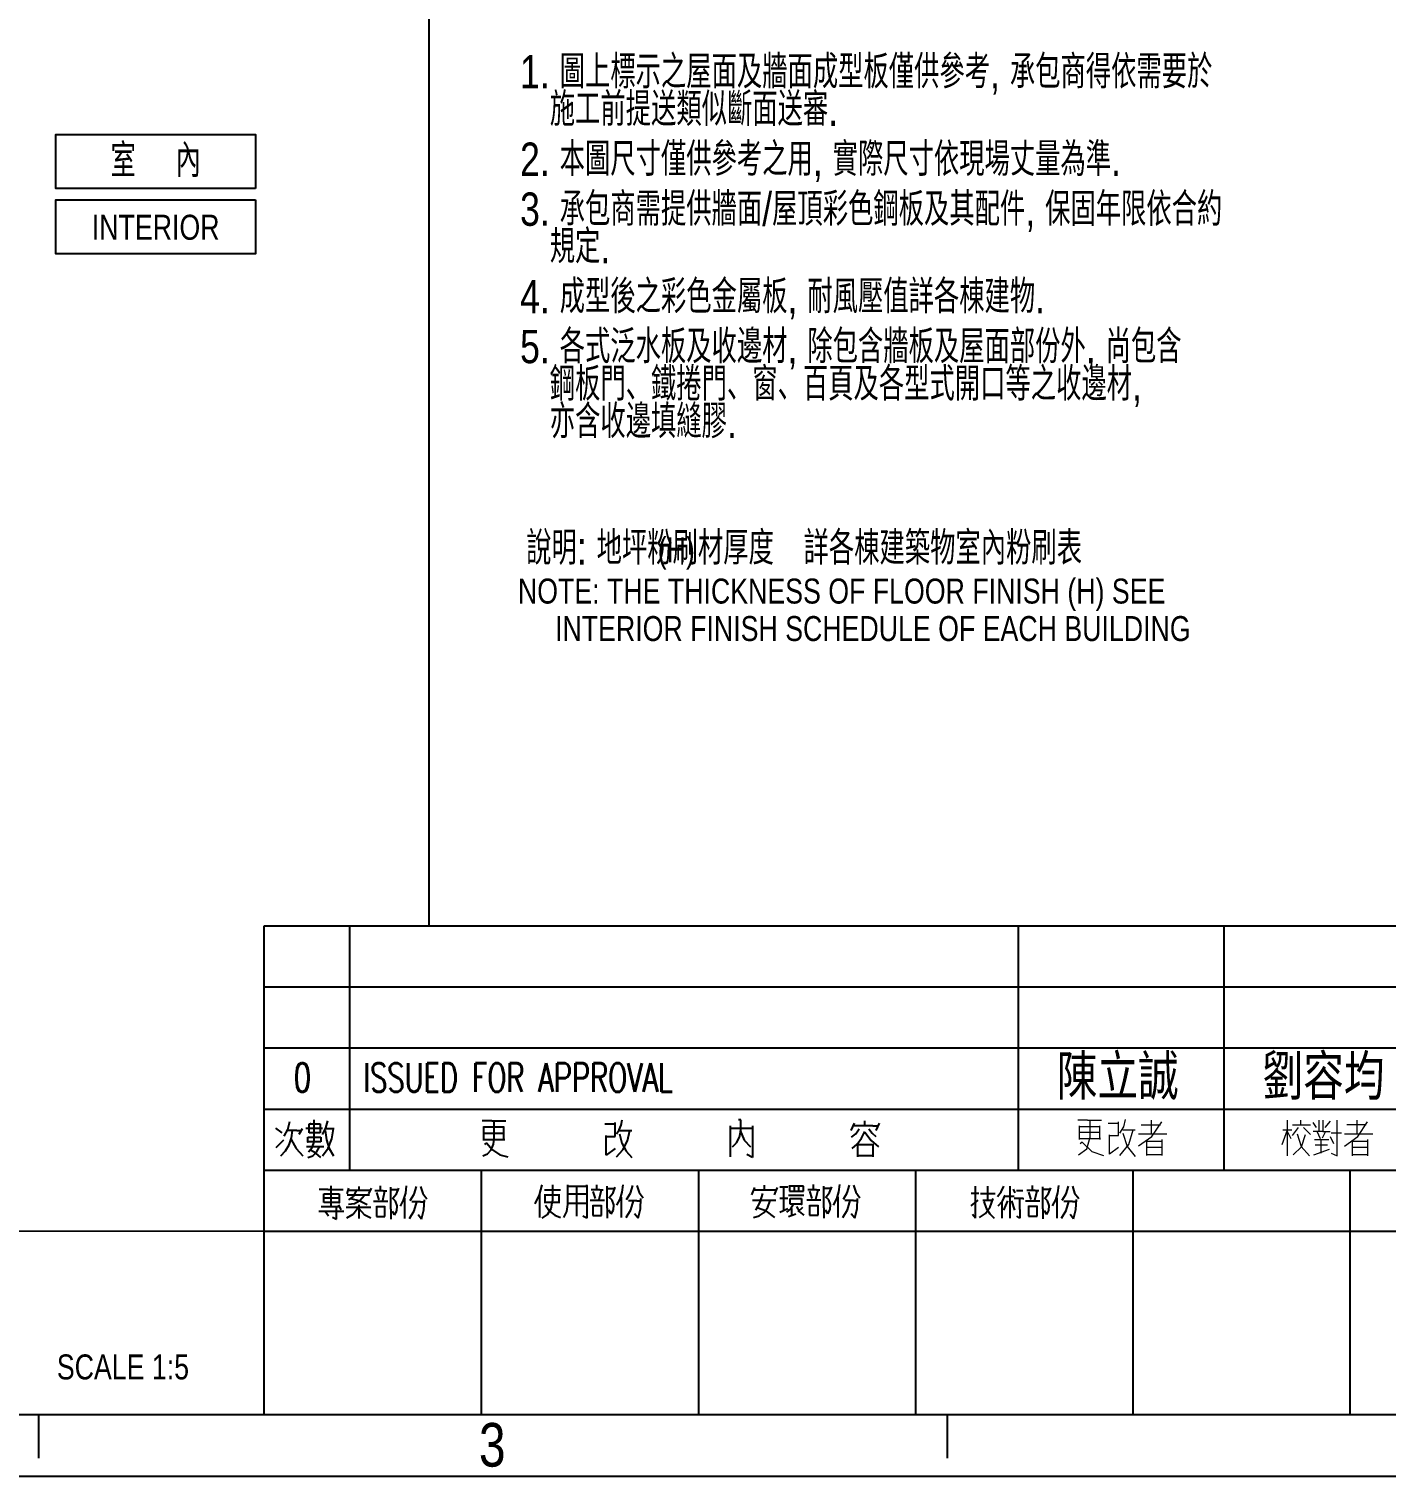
# Model space of a CAD drawing. Extents: x -15449 to 568150, y -1239737 to 53667.
# Drawn here: x 14163.9 to 14326.9, y 7246.1 to 7419.9 of the extents above; entities that cross this region are included whole.
import ezdxf
from ezdxf.enums import TextEntityAlignment as Align

# ---------------------------------------------------------------- set-up
doc = ezdxf.new("R2010")
doc.units = 0
doc.header["$LTSCALE"] = 8
doc.layers.get('0').update_dxf_attribs({"color": 1, "linetype": 'CONTINUOUS'})
for name, color, linetype in [('2', 2, 'CONTINUOUS'), ('3', 3, 'CONTINUOUS'), ('BOR', 1, 'CONTINUOUS'), ('DIM', 1, 'CONTINUOUS'), ('frame', 7, 'CONTINUOUS'), ('TEXT', 2, 'CONTINUOUS')]:
    doc.layers.add(name, color=color, linetype=linetype)
doc.styles.add('ACADCHN6', font='CTCICHN0.shx', dxfattribs={"bigfont": 'ACADCHN6.shx'})
doc.styles.add('CTCIL_A1_DWG$0$ARIAL', font='Arial')
doc.styles.add('MtXpl_aucad_shxacadc', font='aucad.shx', dxfattribs={"bigfont": 'acadchn6.shx'})
doc.styles.add('RAMANS', font='romans.shx', dxfattribs={"bigfont": 'chineset.shx'})
doc.styles.add('S1', font='AUCAD', dxfattribs={"width": 0.8, "height": 3})

# ---------------------------------------------------------------- blocks, each defined once
blk = doc.blocks.new('CTCIL_A1_DWG')
at = {"linetype": 'Continuous', "lineweight": 25}
for p, q in [((540.49, 38.25), (540.49, 68.01)), ((540.49, 68.01), (699.09, 68.01)), ((550.93, 38.25), (550.93, 68.01)), ((632.32, 38.25), (632.32, 68.01)), ((657.36, 38.25), (657.36, 68.01)), ((540.49, 60.57), (699.09, 60.57)), ((540.49, 53.13), (699.09, 53.13)), ((540.49, 45.69), (699.09, 45.69)), ((543.37, 43.21), (543.63, 44.17)), ((546.6, 43.17), (546.6, 44.37)), ((547.99, 43.38), (548.24, 44.27)), ((568.2, 44.25), (567.02, 44.25)), ((568.2, 44.25), (569.37, 44.25)), ((568.51, 43.66), (568.51, 44.25)), ((569.37, 44.25), (569.92, 44.25)), ((583.21, 42.56), (583.21, 44.06)), ((583.96, 43.71), (584.07, 44.36)), ((598.54, 44.36), (598.23, 44.36)), ((598.54, 43.06), (598.54, 44.36)), ((613.63, 43.66), (613.63, 44.25)), ((542.69, 42.77), (541.91, 43.37)), ((542.92, 42.38), (543.37, 43.21)), ((544.49, 43.07), (543.31, 43.07)), ((543.81, 42.17), (543.94, 43.07)), ((544.49, 43.07), (545.03, 43.07)), ((545.11, 43.27), (544.72, 42.58)), ((545.58, 43.37), (546.75, 43.37)), ((545.97, 42.77), (545.97, 43.87)), ((545.97, 43.87), (546.13, 43.87)), ((547.14, 42.77), (545.97, 42.77)), ((546.13, 43.87), (547.3, 43.87)), ((546.6, 41.68), (546.6, 43.17)), ((546.75, 43.37), (547.61, 43.37)), ((547.3, 42.77), (547.14, 42.77)), ((547.3, 43.87), (547.3, 42.77)), ((547.61, 42.58), (547.99, 43.38)), ((549.02, 43.27), (547.93, 43.27)), ((547.93, 43.07), (548.07, 41.95)), ((548.72, 42.05), (548.95, 43.27)), ((567.18, 43.56), (567.18, 42.06)), ((568.35, 43.46), (567.18, 43.46)), ((567.18, 42.76), (568.35, 42.76)), ((569.52, 43.46), (568.35, 43.46)), ((568.35, 42.76), (569.52, 42.76)), ((568.51, 42.16), (568.51, 43.66)), ((569.68, 43.46), (569.52, 43.46)), ((569.52, 42.76), (569.68, 42.76)), ((569.68, 42.06), (569.68, 43.56)), ((583.13, 43.86), (581.96, 43.86)), ((582.11, 40.97), (582.11, 42.46)), ((582.11, 42.36), (583.21, 42.36)), ((583.21, 43.86), (583.13, 43.86)), ((583.21, 42.36), (583.21, 42.56)), ((583.37, 42.66), (583.72, 43.14)), ((583.72, 43.14), (583.96, 43.71)), ((583.76, 43.06), (584.93, 43.06)), ((583.76, 42.66), (584.04, 41.54)), ((584.71, 41.81), (585.01, 43.06)), ((584.93, 43.06), (585.24, 43.06)), ((597.28, 42.16), (597.28, 43.66)), ((597.28, 43.36), (598.46, 43.36)), ((598.36, 42.27), (598.54, 43.06)), ((598.46, 43.36), (599.63, 43.36)), ((598.46, 43.06), (598.93, 41.91)), ((599.63, 43.36), (599.95, 43.36)), ((599.95, 43.66), (599.95, 42.76)), ((599.95, 42.76), (599.95, 41.27)), ((612.3, 43.96), (611.91, 43.06)), ((611.99, 42.26), (612.52, 42.67)), ((613.4, 43.66), (612.22, 43.66)), ((612.52, 42.67), (612.93, 43.26)), ((613.21, 42.14), (613.63, 42.96)), ((614.57, 43.66), (613.4, 43.66)), ((613.63, 42.86), (614.37, 41.84)), ((614.1, 43.26), (614.49, 42.75)), ((614.49, 42.75), (614.96, 42.36)), ((614.57, 43.66), (615.19, 43.66)), ((615.35, 43.96), (614.96, 43.06)), ((542.84, 41.88), (541.91, 40.98)), ((542.53, 39.98), (543.09, 40.58)), ((543.09, 40.58), (543.52, 41.32)), ((543.52, 41.32), (543.81, 42.17)), ((543.78, 41.98), (544.39, 40.87)), ((544.39, 40.87), (545.19, 39.98)), ((546.83, 41.08), (545.66, 41.08)), ((545.82, 41.68), (545.82, 42.28)), ((545.82, 42.28), (546.21, 42.28)), ((546.99, 41.68), (545.82, 41.68)), ((545.89, 40.48), (546.32, 41.01)), ((546.8, 40.33), (546.13, 40.68)), ((546.21, 42.28), (547.38, 42.28)), ((546.32, 41.01), (546.6, 41.68)), ((547.77, 41.08), (546.83, 41.08)), ((546.88, 40.45), (547.22, 41.08)), ((547.38, 41.68), (546.99, 41.68)), ((547.38, 42.28), (547.38, 41.68)), ((547.61, 39.98), (548.27, 40.93)), ((548.07, 41.95), (548.41, 40.9)), ((548.27, 40.93), (548.72, 42.05)), ((548.41, 40.9), (548.95, 39.98)), ((567.18, 42.06), (567.18, 41.86)), ((567.18, 41.96), (568.35, 41.96)), ((567.57, 41.57), (567.33, 41.36)), ((567.57, 41.57), (568.3, 40.71)), ((567.67, 40.22), (568.14, 40.72)), ((568.14, 40.72), (568.43, 41.4)), ((568.3, 40.71), (569.18, 40.13)), ((568.35, 41.96), (569.52, 41.96)), ((568.43, 41.4), (568.51, 42.16)), ((569.52, 41.96), (569.68, 41.96)), ((569.68, 42.06), (569.68, 41.86)), ((582.11, 40.07), (582.11, 40.97)), ((583.21, 40.87), (582.11, 40.07)), ((583.37, 39.87), (584.15, 40.71)), ((584.04, 41.54), (584.55, 40.55)), ((584.15, 40.71), (584.71, 41.81)), ((584.55, 40.55), (585.24, 39.77)), ((597.28, 40.67), (597.28, 42.16)), ((597.28, 39.87), (597.28, 40.67)), ((597.52, 41.07), (598.01, 41.59)), ((598.01, 41.59), (598.36, 42.27)), ((598.93, 41.91), (599.71, 41.07)), ((599.95, 41.27), (599.95, 39.77)), ((612.07, 40.87), (612.69, 41.43)), ((612.69, 41.43), (613.21, 42.14)), ((612.77, 39.97), (612.77, 41.47)), ((612.77, 41.36), (613.94, 41.36)), ((613.94, 41.36), (614.57, 41.36)), ((614.37, 41.84), (615.27, 41.07)), ((614.57, 41.47), (614.57, 39.97)), ((545.82, 39.79), (546.4, 40)), ((546.4, 40), (546.88, 40.45)), ((547.38, 39.79), (546.8, 40.33)), ((567.1, 39.97), (567.67, 40.22)), ((569.18, 40.13), (570.15, 39.87)), ((599.95, 39.77), (599.24, 40.17)), ((612.77, 39.87), (612.77, 39.97)), ((613.94, 39.97), (612.77, 39.97)), ((614.57, 39.97), (613.94, 39.97)), ((614.57, 39.97), (614.57, 39.87)), ((540.49, 38.25), (699.09, 38.25)), ((540.49, 8.5), (540.49, 38.25)), ((566.93, 38.25), (566.93, 8.5)), ((593.36, 38.25), (593.36, 8.5)), ((619.79, 38.25), (619.79, 8.5)), ((646.23, 38.25), (646.23, 8.5)), ((672.66, 38.25), (672.66, 8.5)), ((548.25, 35.89), (547.21, 35.89)), ((547.76, 34.3), (547.76, 35.36)), ((547.76, 35.36), (548.6, 35.36)), ((548.25, 35.89), (549.29, 35.89)), ((548.6, 35.36), (549.64, 35.36)), ((548.67, 35.01), (548.67, 36.33)), ((549.29, 35.89), (550.13, 35.89)), ((549.64, 35.36), (549.64, 34.3)), ((550.61, 35.36), (550.82, 36.07)), ((550.82, 35.81), (551.86, 35.81)), ((551.37, 35.05), (551.73, 35.72)), ((551.86, 35.81), (552.91, 35.81)), ((552.07, 35.89), (552.07, 36.25)), ((552.91, 35.81), (553.39, 35.81)), ((553.53, 36.07), (553.19, 35.36)), ((554.99, 35.72), (553.95, 35.72)), ((554.16, 35.54), (554.44, 34.65)), ((554.64, 35.81), (554.64, 36.33)), ((554.92, 34.56), (555.2, 35.72)), ((554.99, 35.72), (555.41, 35.72)), ((555.9, 34.83), (555.9, 36.16)), ((555.9, 35.89), (556.8, 35.89)), ((556.17, 34.83), (556.6, 35.38)), ((556.6, 35.38), (556.87, 36.07)), ((557.47, 34.61), (557.73, 35.44)), ((557.73, 35.44), (557.84, 36.33)), ((558.26, 34.56), (558.75, 35.33)), ((558.75, 35.33), (559.03, 36.25)), ((559.51, 36.25), (559.79, 35.41)), ((559.79, 35.41), (560.28, 34.74)), ((573.5, 34.15), (574.03, 35.24)), ((574.03, 35.24), (574.33, 36.46)), ((574.06, 33.98), (574.06, 35.31)), ((574.61, 35.84), (575.65, 35.84)), ((574.68, 35.31), (574.68, 34.24)), ((575.58, 36.46), (575.58, 35.13)), ((575.65, 35.84), (576.56, 35.84)), ((576.42, 34.24), (576.42, 35.31)), ((577.46, 35.13), (577.46, 36.46)), ((577.46, 36.28), (578.51, 36.28)), ((578.51, 35.31), (577.46, 35.31)), ((578.51, 36.28), (579.55, 36.28)), ((579.55, 35.31), (578.51, 35.31)), ((578.57, 34.95), (578.57, 36.28)), ((579.55, 36.28), (579.76, 36.28)), ((579.76, 35.31), (579.55, 35.31)), ((579.76, 36.37), (579.76, 36.46)), ((579.76, 36.37), (579.76, 35.04)), ((581.35, 35.84), (580.31, 35.84)), ((580.52, 35.66), (580.8, 34.78)), ((581.01, 35.93), (581.01, 36.46)), ((581.29, 34.69), (581.56, 35.84)), ((581.35, 35.84), (581.77, 35.84)), ((582.26, 34.95), (582.26, 36.28)), ((582.26, 36.01), (583.16, 36.01)), ((582.54, 34.95), (582.96, 35.5)), ((582.96, 35.5), (583.23, 36.19)), ((583.84, 34.72), (584.09, 35.57)), ((584.09, 35.57), (584.21, 36.46)), ((584.62, 34.69), (585.11, 35.45)), ((585.11, 35.45), (585.39, 36.37)), ((585.87, 36.37), (586.15, 35.53)), ((586.15, 35.53), (586.64, 34.86)), ((599.87, 35.25), (600.22, 36.13)), ((600.15, 35.86), (601.19, 35.86)), ((600.86, 34.35), (601.19, 35.42)), ((601.19, 35.86), (602.24, 35.86)), ((601.4, 35.86), (601.4, 36.4)), ((602.24, 35.86), (602.79, 35.86)), ((602.93, 36.13), (602.58, 35.25)), ((603.28, 36.22), (604.25, 36.22)), ((603.77, 34.89), (603.77, 36.22)), ((604.46, 36.31), (604.46, 35.69)), ((605.09, 36.31), (604.46, 36.31)), ((604.46, 35.69), (605.5, 35.69)), ((605.02, 36.31), (605.02, 35.69)), ((606.13, 36.31), (605.09, 36.31)), ((605.5, 35.69), (606.13, 35.69)), ((605.57, 35.69), (605.57, 36.31)), ((606.13, 35.69), (606.13, 36.31)), ((607.73, 35.86), (606.68, 35.86)), ((606.89, 35.69), (607.17, 34.8)), ((607.38, 35.95), (607.38, 36.49)), ((607.66, 34.72), (607.94, 35.86)), ((607.73, 35.86), (608.14, 35.86)), ((608.63, 34.98), (608.63, 36.31)), ((608.63, 36.04), (609.54, 36.04)), ((608.91, 34.98), (609.33, 35.53)), ((609.33, 35.53), (609.6, 36.22)), ((610.21, 34.75), (610.47, 35.59)), ((610.47, 35.59), (610.58, 36.49)), ((611, 34.72), (611.48, 35.48)), ((611.48, 35.48), (611.76, 36.4)), ((612.25, 36.4), (612.52, 35.56)), ((612.52, 35.56), (613.01, 34.89)), ((627.49, 35.4), (626.58, 35.4)), ((627.07, 34.96), (627.07, 36.29)), ((627.7, 35.4), (628.74, 35.4)), ((628.6, 34.96), (628.6, 36.29)), ((628.74, 35.4), (629.5, 35.4)), ((629.78, 35.05), (630.23, 35.6)), ((630.23, 35.6), (630.55, 36.29)), ((631.31, 34.96), (631.31, 36.29)), ((631.66, 35.93), (631.87, 35.49)), ((632.07, 35.76), (632.84, 35.76)), ((634.37, 35.76), (633.33, 35.76)), ((633.54, 35.58), (633.81, 34.69)), ((634.02, 35.85), (634.02, 36.37)), ((634.3, 34.6), (634.58, 35.76)), ((634.37, 35.76), (634.79, 35.76)), ((635.27, 34.87), (635.27, 36.2)), ((635.27, 35.93), (636.18, 35.93)), ((635.55, 34.87), (635.97, 35.42)), ((635.97, 35.42), (636.25, 36.11)), ((636.85, 34.64), (637.11, 35.49)), ((637.11, 35.49), (637.22, 36.37)), ((637.64, 34.6), (638.12, 35.37)), ((638.12, 35.37), (638.4, 36.29)), ((638.89, 36.29), (639.16, 35.45)), ((639.16, 35.45), (639.65, 34.78)), ((548.46, 33.77), (547.42, 33.77)), ((548.81, 34.83), (547.76, 34.83)), ((548.81, 34.3), (547.76, 34.3)), ((549.5, 33.77), (548.46, 33.77)), ((548.67, 33.77), (548.67, 35.01)), ((549.64, 34.83), (548.81, 34.83)), ((549.64, 34.3), (548.81, 34.3)), ((549.29, 32.44), (549.29, 33.77)), ((549.64, 33.77), (549.5, 33.77)), ((549.85, 33.41), (549.57, 34.03)), ((551.52, 33.68), (550.48, 33.68)), ((551.66, 35.19), (550.61, 35.19)), ((550.75, 34.12), (551.49, 34.19)), ((550.82, 34.65), (551.37, 35.05)), ((552.07, 34.53), (551.03, 34.74)), ((551.33, 32.9), (551.94, 33.68)), ((551.49, 34.19), (552.16, 34.55)), ((552.56, 33.68), (551.52, 33.68)), ((552.7, 35.19), (551.66, 35.19)), ((552, 34.03), (552, 32.7)), ((552, 33.59), (552.66, 32.86)), ((553.05, 34.03), (552.07, 34.53)), ((552.16, 34.55), (552.7, 35.19)), ((553.47, 33.68), (552.56, 33.68)), ((553.32, 35.19), (552.7, 35.19)), ((553.81, 34.48), (554.85, 34.48)), ((554.16, 33.86), (554.16, 32.62)), ((555.2, 33.77), (554.16, 33.77)), ((554.85, 34.48), (555.55, 34.48)), ((555.2, 32.62), (555.2, 33.86)), ((555.9, 33.5), (555.9, 34.83)), ((555.9, 33.5), (555.9, 32.26)), ((556.49, 34.47), (556.1, 34.83)), ((556.69, 33.91), (556.49, 34.47)), ((556.65, 33.3), (556.69, 33.91)), ((557.08, 33.86), (557.47, 34.61)), ((557.63, 33.5), (557.63, 34.83)), ((557.63, 32.35), (557.63, 33.5)), ((559.51, 34.39), (558.47, 34.39)), ((558.76, 33.28), (559.09, 34.39)), ((559.51, 34.39), (560, 34.39)), ((559.94, 33.43), (560, 34.65)), ((574.06, 32.65), (574.06, 33.98)), ((575.73, 35.22), (574.68, 35.22)), ((574.68, 34.33), (575.73, 34.33)), ((574.75, 33.98), (575.24, 33.27)), ((574.99, 32.83), (575.43, 33.58)), ((575.43, 33.58), (575.58, 34.51)), ((575.58, 35.13), (575.58, 34.51)), ((576.42, 35.22), (575.73, 35.22)), ((575.73, 34.33), (576.42, 34.33)), ((577.34, 33.21), (577.46, 34.07)), ((577.46, 34.07), (577.46, 35.13)), ((577.46, 34.24), (578.51, 34.24)), ((578.51, 34.24), (579.55, 34.24)), ((578.57, 33.62), (578.57, 34.95)), ((578.57, 32.65), (578.57, 33.62)), ((579.55, 34.24), (579.76, 34.24)), ((579.76, 35.04), (579.76, 33.71)), ((579.76, 33.71), (579.76, 32.38)), ((580.17, 34.6), (581.22, 34.6)), ((580.52, 33.98), (580.52, 32.74)), ((581.56, 33.89), (580.52, 33.89)), ((581.22, 34.6), (581.91, 34.6)), ((581.56, 32.74), (581.56, 33.98)), ((582.26, 33.62), (582.26, 34.95)), ((582.26, 33.62), (582.26, 32.38)), ((582.86, 34.59), (582.47, 34.95)), ((583.05, 34.03), (582.86, 34.59)), ((583.01, 33.42), (583.05, 34.03)), ((583.44, 33.98), (583.84, 34.72)), ((584, 33.62), (584, 34.95)), ((584, 32.47), (584, 33.62)), ((585.87, 34.51), (584.83, 34.51)), ((585.13, 33.41), (585.46, 34.51)), ((585.87, 34.51), (586.36, 34.51)), ((586.01, 32.38), (586.3, 33.55)), ((586.3, 33.55), (586.36, 34.78)), ((600.99, 34.54), (599.94, 34.54)), ((600.36, 33.39), (600.86, 34.35)), ((601.63, 33.25), (600.5, 33.65)), ((602.03, 34.54), (600.99, 34.54)), ((601.35, 33.1), (601.81, 33.75)), ((601.81, 33.75), (602.1, 34.54)), ((602.79, 34.54), (602.03, 34.54)), ((604.25, 34.8), (603.28, 34.8)), ((603.28, 33.12), (604.25, 33.56)), ((603.77, 33.56), (603.77, 34.89)), ((603.77, 33.3), (603.77, 33.56)), ((604.11, 33.12), (604.59, 33.53)), ((605.36, 35.16), (604.32, 35.16)), ((604.53, 34.09), (604.53, 34.8)), ((604.53, 34.8), (604.88, 34.8)), ((605.57, 34.09), (604.53, 34.09)), ((604.59, 33.53), (604.95, 34.09)), ((604.67, 33.56), (604.67, 32.68)), ((604.88, 34.8), (605.92, 34.8)), ((605.29, 33.83), (605.65, 33.16)), ((606.2, 35.16), (605.36, 35.16)), ((605.5, 33.21), (606.06, 33.74)), ((605.92, 34.09), (605.57, 34.09)), ((605.92, 34.8), (605.92, 34.09)), ((606.55, 34.63), (607.59, 34.63)), ((606.89, 34), (606.89, 32.77)), ((607.94, 33.92), (606.89, 33.92)), ((607.59, 34.63), (608.28, 34.63)), ((607.94, 32.77), (607.94, 34)), ((608.63, 33.65), (608.63, 34.98)), ((608.63, 33.65), (608.63, 32.41)), ((609.23, 34.62), (608.84, 34.98)), ((609.43, 34.06), (609.23, 34.62)), ((609.38, 33.45), (609.43, 34.06)), ((609.81, 34), (610.21, 34.75)), ((610.37, 33.65), (610.37, 34.98)), ((610.37, 32.5), (610.37, 33.65)), ((612.25, 34.54), (611.2, 34.54)), ((611.5, 33.43), (611.83, 34.54)), ((612.25, 34.54), (612.73, 34.54)), ((612.38, 32.41), (612.68, 33.58)), ((612.68, 33.58), (612.73, 34.8)), ((626.58, 33.9), (627.42, 34.6)), ((627.07, 33.63), (627.07, 34.96)), ((627.07, 32.39), (627.07, 33.63)), ((627.97, 34.6), (629.02, 34.6)), ((628.11, 34.43), (628.4, 33.63)), ((628.32, 32.98), (628.89, 33.78)), ((628.4, 33.63), (628.83, 32.94)), ((628.6, 34.6), (628.6, 34.96)), ((628.89, 33.78), (629.23, 34.78)), ((629.02, 34.6), (629.16, 34.6)), ((629.85, 33.9), (630.38, 34.45)), ((630.34, 33.1), (630.34, 34.43)), ((630.38, 34.45), (630.69, 35.22)), ((630.55, 33.36), (631.03, 34.52)), ((631.8, 35.05), (630.75, 35.05)), ((631.31, 33.63), (631.31, 34.96)), ((631.31, 32.39), (631.31, 33.63)), ((631.87, 33.36), (631.52, 34.52)), ((632.84, 34.78), (631.8, 34.78)), ((632.49, 33.45), (632.49, 34.78)), ((632.84, 34.78), (632.98, 34.78)), ((633.19, 34.52), (634.23, 34.52)), ((633.54, 33.9), (633.54, 32.66)), ((634.58, 33.81), (633.54, 33.81)), ((634.23, 34.52), (634.93, 34.52)), ((634.58, 32.66), (634.58, 33.9)), ((635.27, 33.54), (635.27, 34.87)), ((635.27, 33.54), (635.27, 32.3)), ((635.87, 34.51), (635.48, 34.87)), ((636.07, 33.95), (635.87, 34.51)), ((636.03, 33.34), (636.07, 33.95)), ((636.46, 33.9), (636.85, 34.64)), ((637.01, 33.54), (637.01, 34.87)), ((637.01, 32.39), (637.01, 33.54)), ((638.89, 34.43), (637.84, 34.43)), ((638.14, 33.32), (638.47, 34.43)), ((638.89, 34.43), (639.37, 34.43)), ((639.32, 33.47), (639.37, 34.69)), ((547.14, 33.24), (548.18, 33.24)), ((547.9, 33.24), (548.32, 32.7)), ((548.18, 33.24), (549.22, 33.24)), ((548.81, 32.53), (549.29, 32.26)), ((549.22, 33.24), (550.2, 33.24)), ((549.29, 32.26), (549.29, 32.44)), ((550.54, 32.44), (551.33, 32.9)), ((552, 32.7), (552, 32.35)), ((552.66, 32.86), (553.47, 32.44)), ((554.16, 32.62), (555.2, 32.62)), ((556.38, 32.79), (556.1, 33.24)), ((556.38, 32.79), (556.65, 33.3)), ((558.19, 32.35), (558.76, 33.28)), ((559.65, 32.26), (559.23, 32.79)), ((559.65, 32.26), (559.94, 33.43)), ((574.06, 32.47), (574.06, 32.65)), ((574.33, 32.38), (574.99, 32.83)), ((575.24, 33.27), (575.86, 32.76)), ((575.86, 32.76), (576.56, 32.47)), ((576.98, 32.47), (577.34, 33.21)), ((579.76, 32.38), (579.27, 32.65)), ((580.52, 32.74), (581.56, 32.74)), ((582.75, 32.92), (582.47, 33.36)), ((582.75, 32.92), (583.01, 33.42)), ((584.55, 32.47), (585.13, 33.41)), ((586.01, 32.38), (585.59, 32.92)), ((600.08, 32.5), (600.75, 32.68)), ((600.75, 32.68), (601.35, 33.1)), ((602.65, 32.5), (601.63, 33.25)), ((604.32, 32.59), (605.23, 32.94)), ((605.65, 33.16), (606.2, 32.77)), ((606.89, 32.77), (607.94, 32.77)), ((609.12, 32.94), (608.84, 33.39)), ((609.12, 32.94), (609.38, 33.45)), ((610.92, 32.5), (611.5, 33.43)), ((612.38, 32.41), (611.97, 32.94)), ((627.07, 32.39), (626.72, 32.83)), ((627.56, 32.48), (628.32, 32.98)), ((628.83, 32.94), (629.36, 32.39)), ((630.34, 32.39), (630.34, 33.1)), ((632.49, 32.39), (632.14, 32.66)), ((632.49, 33.45), (632.49, 32.39)), ((633.54, 32.66), (634.58, 32.66)), ((635.76, 32.83), (635.48, 33.28)), ((635.76, 32.83), (636.03, 33.34)), ((637.57, 32.39), (638.14, 33.32)), ((639.03, 32.3), (638.61, 32.83)), ((639.03, 32.3), (639.32, 33.47)), ((540.49, 30.82), (699.09, 30.82)), ((8.35, 8.5), (699.09, 8.5)), ((513.08, 3.19), (513.08, 8.5)), ((623.68, 3.19), (623.68, 8.5)), ((0, 1), (840, 1))]:
    blk.add_line(p, q, dxfattribs=at)
for p in [(546.13, 43.87), (545.82, 41.68), (604.46, 36.31), (549.64, 34.3), (605.92, 34.09)]:
    blk.add_point(p, dxfattribs=at)
at = {"layer": 'frame', "lineweight": 0}
for points in [[(640.72, 44.33), (639.53, 44.33)], [(639.61, 40.1), (640.65, 40.84), (641.03, 42.27), (641.03, 43.74), (641.03, 44.33)], [(640.72, 44.33), (641.9, 44.33), (642.44, 44.33)], [(643.39, 42.47), (644.5, 42.47), (644.5, 42.66), (644.5, 44.13)], [(644.65, 42.76), (645.14, 43.51), (645.35, 44.43)], [(646.93, 41.19), (648.56, 42.34), (649.77, 44.13)], [(648.51, 42.66), (648.51, 42.86), (648.51, 44.33)], [(665.05, 40), (665.05, 41.38), (665.05, 42.86), (665.05, 44.34)], [(666.71, 43.75), (666.71, 44.34)], [(669.39, 44.34), (669.39, 42.96), (668.21, 42.96)], [(668.91, 43.05), (668.91, 44.34)], [(670.25, 44.23), (669.62, 43.45)], [(670.4, 40.3), (671.12, 40), (671.12, 41.48), (671.12, 42.96), (671.12, 44.34)], [(671.99, 41.18), (673.62, 42.34), (674.82, 44.14)], [(673.56, 42.66), (673.56, 42.86), (673.56, 44.34)], [(639.69, 43.65), (639.69, 42.17), (639.69, 41.97)], [(642.21, 43.54), (642.05, 43.54), (640.87, 43.54), (639.69, 43.54)], [(639.69, 42.86), (640.87, 42.86), (642.05, 42.86), (642.21, 42.86)], [(642.21, 42.17), (642.21, 43.65)], [(644.5, 43.94), (644.42, 43.94), (643.24, 43.94)], [(643.39, 40.2), (643.39, 41.08), (643.39, 42.56)], [(644.65, 40.01), (645.76, 41.35), (646.3, 43.15)], [(645.04, 43.15), (646.22, 43.15), (646.54, 43.15)], [(645.04, 42.76), (645.56, 41.14), (646.54, 39.9)], [(646.93, 42.66), (648.11, 42.66), (649.29, 42.66), (650.39, 42.66)], [(649.6, 43.74), (648.43, 43.74), (647.25, 43.74)], [(664.43, 41.38), (665.05, 43.16)], [(664.51, 43.16), (665.61, 43.16)], [(665.53, 42.07), (665.05, 42.96)], [(665.69, 43.75), (666.87, 43.75), (667.88, 43.75)], [(665.69, 42.47), (666.39, 43.45)], [(665.77, 40.11), (666.76, 41.1), (667.26, 42.57)], [(666.23, 42.66), (666.73, 41.11), (667.73, 40)], [(667.88, 42.57), (667.03, 43.45)], [(668.6, 43.45), (668.21, 44.04)], [(669.08, 42.07), (668.68, 42.96)], [(669.7, 42.96), (669.31, 42.16)], [(669.39, 42.96), (670.25, 42.96)], [(670.25, 42.36), (670.65, 41.48)], [(670.4, 42.77), (671.59, 42.77), (671.66, 42.77)], [(671.99, 42.66), (673.17, 42.66), (674.35, 42.66), (675.44, 42.66)], [(674.66, 43.75), (673.48, 43.75), (672.3, 43.75)], [(639.69, 42.08), (640.87, 42.08), (642.05, 42.08), (642.21, 42.08)], [(640.08, 41.67), (639.85, 41.47)], [(640.08, 41.67), (641.25, 40.5), (642.68, 40.01)], [(642.21, 42.17), (642.21, 41.97)], [(644.5, 40.99), (643.39, 40.2)], [(647.95, 40.01), (647.95, 41.47), (647.95, 41.77), (649.13, 41.77), (649.77, 41.77)], [(649.77, 40.99), (649.13, 40.99), (647.95, 40.99)], [(649.77, 41.97), (649.77, 40.49), (649.77, 40.01)], [(668.29, 40.11), (670.17, 40.79)], [(668.36, 41.97), (669.54, 41.97), (670.09, 41.97)], [(669.94, 41.29), (669.62, 41.29), (668.44, 41.29)], [(669.14, 41.97), (669.14, 40.5), (669.14, 40.3)], [(673, 40), (673, 41.48), (673, 41.77), (674.18, 41.77), (674.82, 41.77)], [(674.82, 40.99), (674.18, 40.99), (673, 40.99)], [(674.82, 41.97), (674.82, 40.5), (674.82, 40)], [(649.77, 40.1), (649.13, 40.1), (647.95, 40.1)], [(674.82, 40.11), (674.18, 40.11), (673, 40.11)]]:
    blk.add_lwpolyline(points, dxfattribs=at)
at = {"linetype": 'Continuous', "lineweight": 0, "style": 'CTCIL_A1_DWG$0$ARIAL', "width": 0.786}
blk.add_text('3', height=5.31, dxfattribs=at).set_placement((566.64, 2.15))

msp = doc.modelspace()

# ---------------------------------------------------------------- linework, layer by layer
at = {"layer": '3'}
for p, q in [((14211.9654, 7312.1466), (14211.9654, 7822.6044)), ((13667.2339, 7275.8417), (14192.147, 7275.4607))]:
    msp.add_line(p, q, dxfattribs=at)
at = {"layer": 'DIM', "color": 1, "linetype": 'Continuous'}
for points in [[(14191.1266, 7400.6993), (14167.1157, 7400.6993), (14167.1157, 7407.1789), (14191.1266, 7407.1789)], [(14191.1266, 7399.3221), (14191.1266, 7392.8424), (14167.1157, 7392.8424), (14167.1157, 7399.3221)]]:
    msp.add_lwpolyline(points, close=True, dxfattribs=at)

# ---------------------------------------------------------------- block references
at = {"layer": 'BOR', "linetype": 'Continuous', "xscale": 0.9864072873835638, "yscale": 0.9864072873835638, "zscale": 0.9864072873835638}
msp.add_blockref('CTCIL_A1_DWG', (13659, 7245.0639), dxfattribs=at)

# ---------------------------------------------------------------- texts
at = {"layer": '2', "style": 'MtXpl_aucad_shxacadc', "width": 0.8}
msp.add_text('說明: 地坪粉刷材厚度   詳各棟建築物室內粉刷表         ', height=4, dxfattribs=at).set_placement((14223.6152, 7357.5122), align=Align.MIDDLE_LEFT)
for s, p in [('                  (H)                           ', (14223.3601, 7355.8031)), ('NOTE: THE THICKNESS OF FLOOR FINISH (H) SEE ', (14222.6192, 7350.8384)), ('     INTERIOR FINISH SCHEDULE OF EACH BUILDING', (14222.6192, 7346.3384))]:
    msp.add_text(s, height=2.99992, dxfattribs=at).set_placement(p)
at = {"layer": 'BOR', "color": 2, "style": 'RAMANS'}
for s, height, width, p in [('陳立誠', 5.42524, 0.9, (14287.3276, 7291.2483)), ('劉容均', 5.42524, 0.9, (14312.0294, 7291.2483)), ('0', 3.4524, 0.7, (14195.7007, 7292.1854)), ('ISSUED FOR APPROVAL', 3.452426, 0.7, (14204.0417, 7292.1854))]:
    msp.add_text(s, height=height, dxfattribs=dict(at, width=width)).set_placement(p)
at = {"layer": 'TEXT', "style": 'ACADCHN6', "width": 0.8}
for s, p in [('1. 圖上標示之屋面及牆面成型板僅供參考, 承包商得依需要於', (14222.8751, 7414.709)), ('   施工前提送類似斷面送審.', (14222.8751, 7410.209)), ('2. 本圖尺寸僅供參考之用, 實際尺寸依現場丈量為準.', (14222.8751, 7404.209)), ('3. 承包商需提供牆面/屋頂彩色鋼板及其配件, 保固年限依合約', (14222.8751, 7398.209)), ('   規定.', (14222.8751, 7393.709)), ('4. 成型後之彩色金屬板, 耐風壓值詳各棟建物.', (14222.8751, 7387.709)), ('5. 各式泛水板及收邊材, 除包含牆板及屋面部份外, 尚包含', (14222.8751, 7381.709)), ('   鋼板門、鐵捲門、窗、百頁及各型式開口等之收邊材, ', (14222.8751, 7377.209)), ('   亦含收邊填縫膠.', (14222.8751, 7372.709))]:
    msp.add_text(s, height=4, dxfattribs=at).set_placement(p, align=Align.MIDDLE_LEFT)
at = {"layer": 'TEXT', "width": 0.8}
for s, height, style, p in [('室    內', 4, 'ACADCHN6', (14179.1212, 7402.0503)), ('INTERIOR', 3, 'S1', (14179.1212, 7394.5368))]:
    msp.add_text(s, height=height, dxfattribs=dict(at, style=style)).set_placement(p, align=Align.CENTER)
at = {"layer": 'TEXT', "style": 'S1', "width": 0.8}
msp.add_text('SCALE 1:5', height=3, dxfattribs=at).set_placement((14167.2515, 7257.6574))

doc.saveas('drawing.dxf')
